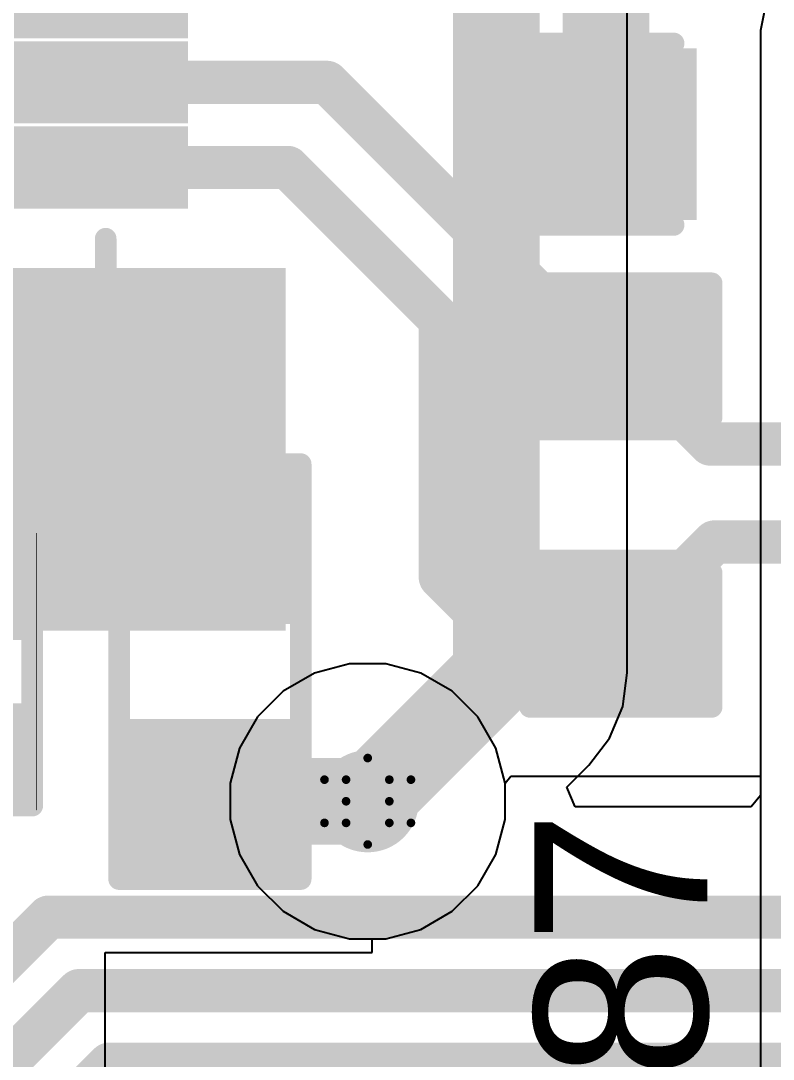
# Model space of a CAD drawing. Header units: inches. Extents: x -3 to 5437, y -3 to 5435.
# Drawn here: x 58.34 to 62.76, y 11.35 to 17.46 of the extents above; entities that cross this region are included whole.
import ezdxf

# ---------------------------------------------------------------- set-up
doc = ezdxf.new("R2010")
doc.units = ezdxf.units.IN
for name, color, linetype in [('Bottom Layer', 5, 'Continuous'), ('Bottom Solder', 6, 'Continuous'), ('Drill Drawing', 1, 'Continuous'), ('GND', 16, 'Continuous'), ('Multi-Layer', 9, 'Continuous'), ('Pad Holes', 156, 'Continuous'), ('PWR', 76, 'Continuous'), ('Top Layer', 1, 'Continuous'), ('Top Overlay', 2, 'Continuous'), ('Top Paste', 8, 'Continuous'), ('Top Solder', 216, 'Continuous'), ('Via Holes', 16, 'Continuous')]:
    doc.layers.add(name, color=color, linetype=linetype)
doc.styles.add('Arial', font='', dxfattribs={"height": 0.2})
doc.styles.get('Arial').set_extended_font_data('Arial')

# ---------------------------------------------------------------- blocks, each defined once
blk = doc.blocks.new('C__0603_163')
at = {"layer": 'Top Layer'}
for points in [[(-0.3809999999999999, 0.4445), (-0.3809999999999999, -0.4445), (-1.143, -0.4445), (-1.143, 0.4445)], [(1.143, 0.4445), (1.143, -0.4445), (0.3809999999999999, -0.4445), (0.3809999999999999, 0.4445)]]:
    blk.add_hatch(color=1, dxfattribs=at).paths.add_polyline_path(points)
at = {"layer": 'Top Paste'}
for points in [[(-0.3809999999999999, 0.4445), (-0.3809999999999999, -0.4445), (-1.143, -0.4445), (-1.143, 0.4445)], [(1.143, 0.4445), (1.143, -0.4445), (0.3809999999999999, -0.4445), (0.3809999999999999, 0.4445)]]:
    blk.add_hatch(color=8, dxfattribs=at).paths.add_polyline_path(points)
at = {"layer": 'Top Solder'}
for points in [[(-0.3210001199999999, 0.50449988), (-0.3210001199999999, -0.50449988), (-1.20299988, -0.50449988), (-1.20299988, 0.50449988)], [(1.20299988, 0.50449988), (1.20299988, -0.50449988), (0.3210001199999999, -0.50449988), (0.3210001199999999, 0.50449988)]]:
    blk.add_hatch(color=216, dxfattribs=at).paths.add_polyline_path(points)
at = {"layer": 'Top Overlay'}
for points in [[(-1.2446, -0.5334, 0.127, 0.127, 0), (-1.2446, 0.5334, 0.127, 0.127, 0)], [(-0.4571999999999999, 0.5334, 0.127, 0.127, 0), (-1.2446, 0.5334, 0.127, 0.127, 0)], [(1.2446, 0.5334, 0.127, 0.127, 0), (0.4571999999999999, 0.5334, 0.127, 0.127, 0)], [(1.2446, -0.5334, 0.127, 0.127, 0), (1.2446, 0.5334, 0.127, 0.127, 0)], [(-0.4571999999999999, -0.5334, 0.127, 0.127, 0), (-1.2446, -0.5334, 0.127, 0.127, 0)], [(1.2446, -0.5334, 0.127, 0.127, 0), (0.4571999999999999, -0.5334, 0.127, 0.127, 0)]]:
    blk.add_lwpolyline(points, format="xyseb", dxfattribs=at)
for points in [[(-1.27635, 0.5334, 0.0635, 0.0635, 1), (-1.21285, 0.5334, 0.0635, 0.0635, 1)], [(-1.27635, 0.5334, 0.0635, 0.0635, 1), (-1.21285, 0.5334, 0.0635, 0.0635, 1)], [(-0.4889499999999999, 0.5334, 0.0635, 0.0635, 1), (-0.42545, 0.5334, 0.0635, 0.0635, 1)], [(0.42545, 0.5334, 0.0635, 0.0635, 1), (0.4889499999999999, 0.5334, 0.0635, 0.0635, 1)], [(1.21285, 0.5334, 0.0635, 0.0635, 1), (1.27635, 0.5334, 0.0635, 0.0635, 1)], [(1.21285, 0.5334, 0.0635, 0.0635, 1), (1.27635, 0.5334, 0.0635, 0.0635, 1)], [(-1.27635, -0.5334, 0.0635, 0.0635, 1), (-1.21285, -0.5334, 0.0635, 0.0635, 1)], [(-1.27635, -0.5334, 0.0635, 0.0635, 1), (-1.21285, -0.5334, 0.0635, 0.0635, 1)], [(-0.4889499999999999, -0.5334, 0.0635, 0.0635, 1), (-0.42545, -0.5334, 0.0635, 0.0635, 1)], [(0.42545, -0.5334, 0.0635, 0.0635, 1), (0.4889499999999999, -0.5334, 0.0635, 0.0635, 1)], [(1.21285, -0.5334, 0.0635, 0.0635, 1), (1.27635, -0.5334, 0.0635, 0.0635, 1)], [(1.21285, -0.5334, 0.0635, 0.0635, 1), (1.27635, -0.5334, 0.0635, 0.0635, 1)]]:
    blk.add_lwpolyline(points, format="xyseb", close=True, dxfattribs=at)
blk = doc.blocks.new('C__0603_166')
at = {"layer": 'Top Layer'}
for points in [[(-0.3809999999999999, 0.4445), (-0.3810000000000001, -0.4445), (-1.143, -0.4445), (-1.143, 0.4445)], [(1.143, 0.4445), (1.143, -0.4445), (0.3809999999999999, -0.4445), (0.3810000000000001, 0.4445)]]:
    blk.add_hatch(color=1, dxfattribs=at).paths.add_polyline_path(points)
at = {"layer": 'Top Paste'}
for points in [[(-0.3809999999999999, 0.4445), (-0.3810000000000001, -0.4445), (-1.143, -0.4445), (-1.143, 0.4445)], [(1.143, 0.4445), (1.143, -0.4445), (0.3809999999999999, -0.4445), (0.3810000000000001, 0.4445)]]:
    blk.add_hatch(color=8, dxfattribs=at).paths.add_polyline_path(points)
at = {"layer": 'Top Solder'}
for points in [[(-0.3210001199999999, 0.5044998799999999), (-0.3210001200000001, -0.50449988), (-1.20299988, -0.5044998799999999), (-1.20299988, 0.50449988)], [(1.20299988, 0.5044998799999999), (1.20299988, -0.50449988), (0.3210001199999999, -0.5044998799999999), (0.3210001200000001, 0.50449988)]]:
    blk.add_hatch(color=216, dxfattribs=at).paths.add_polyline_path(points)
at = {"layer": 'Top Overlay'}
for points in [[(-1.2446, 0.5334, 0.127, 0.127, 0), (-0.4571999999999999, 0.5334, 0.127, 0.127, 0)], [(-1.2446, -0.5334, 0.127, 0.127, 0), (-1.2446, 0.5334, 0.127, 0.127, 0)], [(0.4571999999999999, 0.5334, 0.127, 0.127, 0), (1.2446, 0.5334, 0.127, 0.127, 0)], [(1.2446, -0.5334, 0.127, 0.127, 0), (1.2446, 0.5334, 0.127, 0.127, 0)], [(-1.2446, -0.5334, 0.127, 0.127, 0), (-0.4571999999999999, -0.5334, 0.127, 0.127, 0)], [(0.4571999999999999, -0.5334, 0.127, 0.127, 0), (1.2446, -0.5334, 0.127, 0.127, 0)]]:
    blk.add_lwpolyline(points, format="xyseb", dxfattribs=at)
for points in [[(-1.27635, 0.5334, 0.0635, 0.0635, 1), (-1.21285, 0.5334, 0.0635, 0.0635, 1)], [(-1.27635, 0.5334, 0.0635, 0.0635, 1), (-1.21285, 0.5334, 0.0635, 0.0635, 1)], [(-0.4889499999999999, 0.5334, 0.0635, 0.0635, 1), (-0.42545, 0.5334, 0.0635, 0.0635, 1)], [(0.42545, 0.5334, 0.0635, 0.0635, 1), (0.4889499999999999, 0.5334, 0.0635, 0.0635, 1)], [(1.21285, 0.5334, 0.0635, 0.0635, 1), (1.27635, 0.5334, 0.0635, 0.0635, 1)], [(1.21285, 0.5334, 0.0635, 0.0635, 1), (1.27635, 0.5334, 0.0635, 0.0635, 1)], [(-1.27635, -0.5334, 0.0635, 0.0635, 1), (-1.21285, -0.5334, 0.0635, 0.0635, 1)], [(-1.27635, -0.5334, 0.0635, 0.0635, 1), (-1.21285, -0.5334, 0.0635, 0.0635, 1)], [(-0.4889499999999999, -0.5334, 0.0635, 0.0635, 1), (-0.42545, -0.5334, 0.0635, 0.0635, 1)], [(0.42545, -0.5334, 0.0635, 0.0635, 1), (0.4889499999999999, -0.5334, 0.0635, 0.0635, 1)], [(1.21285, -0.5334, 0.0635, 0.0635, 1), (1.27635, -0.5334, 0.0635, 0.0635, 1)], [(1.21285, -0.5334, 0.0635, 0.0635, 1), (1.27635, -0.5334, 0.0635, 0.0635, 1)]]:
    blk.add_lwpolyline(points, format="xyseb", close=True, dxfattribs=at)
blk = doc.blocks.new('QFN_16_EP_3_6_3_6__172')
at = {"layer": 'Bottom Layer'}
h = blk.add_hatch(color=5, dxfattribs=at)
edge = h.paths.add_edge_path()
edge.add_arc((-0.499999, 0.499999), 0.2499995, 0, 360)
h = blk.add_hatch(color=5, dxfattribs=at)
edge = h.paths.add_edge_path()
edge.add_arc((0.499999, 0.499999), 0.2499995, 0, 360)
h = blk.add_hatch(color=5, dxfattribs=at)
edge = h.paths.add_edge_path()
edge.add_arc((-0.499999, -0.499999), 0.2499995, 0, 360)
h = blk.add_hatch(color=5, dxfattribs=at)
edge = h.paths.add_edge_path()
edge.add_arc((0.499999, -0.499999), 0.2499995, 0, 360)
at = {"layer": 'Bottom Solder'}
h = blk.add_hatch(color=6, dxfattribs=at)
edge = h.paths.add_edge_path()
edge.add_arc((-0.499999, 0.499999), 0.3515995, 0, 360)
h = blk.add_hatch(color=6, dxfattribs=at)
edge = h.paths.add_edge_path()
edge.add_arc((0.499999, 0.499999), 0.3515995, 0, 360)
h = blk.add_hatch(color=6, dxfattribs=at)
edge = h.paths.add_edge_path()
edge.add_arc((-0.499999, -0.499999), 0.3515995, 0, 360)
h = blk.add_hatch(color=6, dxfattribs=at)
edge = h.paths.add_edge_path()
edge.add_arc((0.499999, -0.499999), 0.3515995, 0, 360)
at = {"layer": 'GND'}
h = blk.add_hatch(color=16, dxfattribs=at)
edge = h.paths.add_edge_path()
edge.add_arc((-0.499999, 0.499999), 0.2499995, 0, 360)
h = blk.add_hatch(color=16, dxfattribs=at)
edge = h.paths.add_edge_path()
edge.add_arc((0.499999, 0.499999), 0.2499995, 0, 360)
h = blk.add_hatch(color=16, dxfattribs=at)
edge = h.paths.add_edge_path()
edge.add_arc((-0.499999, -0.499999), 0.2499995, 0, 360)
h = blk.add_hatch(color=16, dxfattribs=at)
edge = h.paths.add_edge_path()
edge.add_arc((0.499999, -0.499999), 0.2499995, 0, 360)
at = {"layer": 'Multi-Layer'}
h = blk.add_hatch(color=9, dxfattribs=at)
edge = h.paths.add_edge_path()
edge.add_arc((-0.499999, 0.499999), 0.2499995, 0, 360)
h = blk.add_hatch(color=9, dxfattribs=at)
edge = h.paths.add_edge_path()
edge.add_arc((0.499999, 0.499999), 0.2499995, 0, 360)
h = blk.add_hatch(color=9, dxfattribs=at)
edge = h.paths.add_edge_path()
edge.add_arc((-0.499999, -0.499999), 0.2499995, 0, 360)
h = blk.add_hatch(color=9, dxfattribs=at)
edge = h.paths.add_edge_path()
edge.add_arc((0.499999, -0.499999), 0.2499995, 0, 360)
at = {"layer": 'Pad Holes'}
h = blk.add_hatch(color=7, dxfattribs=at)
edge = h.paths.add_edge_path()
edge.add_arc((-0.499999, 0.499999), 0.1499997, 0, 360)
h = blk.add_hatch(color=7, dxfattribs=at)
edge = h.paths.add_edge_path()
edge.add_arc((0.499999, 0.499999), 0.1499997, 0, 360)
h = blk.add_hatch(color=7, dxfattribs=at)
edge = h.paths.add_edge_path()
edge.add_arc((-0.499999, -0.499999), 0.1499997, 0, 360)
h = blk.add_hatch(color=7, dxfattribs=at)
edge = h.paths.add_edge_path()
edge.add_arc((0.499999, -0.499999), 0.1499997, 0, 360)
at = {"layer": 'PWR'}
h = blk.add_hatch(color=76, dxfattribs=at)
edge = h.paths.add_edge_path()
edge.add_arc((-0.499999, 0.499999), 0.2499995, 0, 360)
h = blk.add_hatch(color=76, dxfattribs=at)
edge = h.paths.add_edge_path()
edge.add_arc((0.499999, 0.499999), 0.2499995, 0, 360)
h = blk.add_hatch(color=76, dxfattribs=at)
edge = h.paths.add_edge_path()
edge.add_arc((-0.499999, -0.499999), 0.2499995, 0, 360)
h = blk.add_hatch(color=76, dxfattribs=at)
edge = h.paths.add_edge_path()
edge.add_arc((0.499999, -0.499999), 0.2499995, 0, 360)
at = {"layer": 'Top Layer'}
for points in [[(-0.89000076, 1.33999859), (-0.89000076, 2.15999949), (-0.61000132, 2.15999949), (-0.61000132, 1.33999859)], [(-0.39000176, 1.33999859), (-0.39000176, 2.15999949), (-0.11000232, 2.15999949), (-0.11000232, 1.33999859)], [(0.10999978, 1.33999859), (0.10999978, 2.15999949), (0.38999922, 2.15999949), (0.38999922, 1.33999859)], [(0.60999878, 1.33999859), (0.60999878, 2.15999949), (0.8899982200000001, 2.15999949), (0.8899982200000001, 1.33999859)], [(-1.0700004, -1.0700004), (-1.0700004, 1.0700004), (1.0700004, 1.0700004), (1.0700004, -1.0700004)], [(-2.15999949, 0.89000076), (-1.33999859, 0.89000076), (-1.33999859, 0.61000132), (-2.15999949, 0.61000132)], [(1.34000113, 0.89000076), (2.16000203, 0.89000076), (2.16000203, 0.61000132), (1.34000113, 0.61000132)], [(-2.15999949, 0.39000176), (-1.33999859, 0.39000176), (-1.33999859, 0.11000232), (-2.15999949, 0.11000232)], [(1.34000113, 0.39000176), (2.16000203, 0.39000176), (2.16000203, 0.11000232), (1.34000113, 0.11000232)], [(-2.15999949, -0.10999978), (-1.33999859, -0.10999978), (-1.33999859, -0.38999922), (-2.15999949, -0.38999922)], [(1.34000113, -0.10999978), (2.16000203, -0.10999978), (2.16000203, -0.38999922), (1.34000113, -0.38999922)], [(-2.15999949, -0.60999878), (-1.33999859, -0.60999878), (-1.33999859, -0.8899982200000001), (-2.15999949, -0.8899982200000001)], [(1.34000113, -0.60999878), (2.16000203, -0.60999878), (2.16000203, -0.8899982200000001), (1.34000113, -0.8899982200000001)], [(-0.6100013199999998, -1.33999605), (-0.6100013200000001, -2.15999695), (-0.89000076, -2.15999695), (-0.89000076, -1.33999605)], [(-0.1100023199999999, -1.33999605), (-0.1100023200000001, -2.15999695), (-0.39000176, -2.15999695), (-0.3900017599999999, -1.33999605)], [(0.38999922, -1.33999605), (0.3899992199999999, -2.15999695), (0.1099997799999999, -2.15999695), (0.1099997800000001, -1.33999605)], [(0.8899982200000001, -1.33999605), (0.8899982200000001, -2.15999695), (0.6099987799999999, -2.15999695), (0.6099987800000001, -1.33999605)]]:
    blk.add_hatch(color=1, dxfattribs=at).paths.add_polyline_path(points)
h = blk.add_hatch(color=1, dxfattribs=at)
edge = h.paths.add_edge_path()
edge.add_arc((-0.499999, 0.499999), 0.2499995, 0, 360)
h = blk.add_hatch(color=1, dxfattribs=at)
edge = h.paths.add_edge_path()
edge.add_arc((0.499999, 0.499999), 0.2499995, 0, 360)
h = blk.add_hatch(color=1, dxfattribs=at)
edge = h.paths.add_edge_path()
edge.add_arc((-0.499999, -0.499999), 0.2499995, 0, 360)
h = blk.add_hatch(color=1, dxfattribs=at)
edge = h.paths.add_edge_path()
edge.add_arc((0.499999, -0.499999), 0.2499995, 0, 360)
at = {"layer": 'Top Paste'}
for points in [[(-0.89000076, 1.33999859), (-0.89000076, 2.15999949), (-0.61000132, 2.15999949), (-0.61000132, 1.33999859)], [(-0.39000176, 1.33999859), (-0.39000176, 2.15999949), (-0.11000232, 2.15999949), (-0.11000232, 1.33999859)], [(0.10999978, 1.33999859), (0.10999978, 2.15999949), (0.38999922, 2.15999949), (0.38999922, 1.33999859)], [(0.60999878, 1.33999859), (0.60999878, 2.15999949), (0.8899982200000001, 2.15999949), (0.8899982200000001, 1.33999859)], [(-1.0700004, -1.0700004), (-1.0700004, 1.0700004), (1.0700004, 1.0700004), (1.0700004, -1.0700004)], [(-2.15999949, 0.89000076), (-1.33999859, 0.89000076), (-1.33999859, 0.61000132), (-2.15999949, 0.61000132)], [(1.34000113, 0.89000076), (2.16000203, 0.89000076), (2.16000203, 0.61000132), (1.34000113, 0.61000132)], [(-2.15999949, 0.39000176), (-1.33999859, 0.39000176), (-1.33999859, 0.11000232), (-2.15999949, 0.11000232)], [(1.34000113, 0.39000176), (2.16000203, 0.39000176), (2.16000203, 0.11000232), (1.34000113, 0.11000232)], [(-2.15999949, -0.10999978), (-1.33999859, -0.10999978), (-1.33999859, -0.38999922), (-2.15999949, -0.38999922)], [(1.34000113, -0.10999978), (2.16000203, -0.10999978), (2.16000203, -0.38999922), (1.34000113, -0.38999922)], [(-2.15999949, -0.60999878), (-1.33999859, -0.60999878), (-1.33999859, -0.8899982200000001), (-2.15999949, -0.8899982200000001)], [(1.34000113, -0.60999878), (2.16000203, -0.60999878), (2.16000203, -0.8899982200000001), (1.34000113, -0.8899982200000001)], [(-0.6100013199999998, -1.33999605), (-0.6100013200000001, -2.15999695), (-0.89000076, -2.15999695), (-0.89000076, -1.33999605)], [(-0.1100023199999999, -1.33999605), (-0.1100023200000001, -2.15999695), (-0.39000176, -2.15999695), (-0.3900017599999999, -1.33999605)], [(0.38999922, -1.33999605), (0.3899992199999999, -2.15999695), (0.1099997799999999, -2.15999695), (0.1099997800000001, -1.33999605)], [(0.8899982200000001, -1.33999605), (0.8899982200000001, -2.15999695), (0.6099987799999999, -2.15999695), (0.6099987800000001, -1.33999605)]]:
    blk.add_hatch(color=8, dxfattribs=at).paths.add_polyline_path(points)
at = {"layer": 'Top Solder'}
for points in [[(-0.99160076, 1.23839859), (-0.99160076, 2.26159949), (-0.5084013199999999, 2.26159949), (-0.5084013199999999, 1.23839859)], [(-0.49160176, 1.23839859), (-0.49160176, 2.26159949), (-0.008402319999999963, 2.26159949), (-0.008402320000000038, 1.23839859)], [(0.008399779999999963, 1.23839859), (0.008399780000000037, 2.26159949), (0.49159922, 2.26159949), (0.49159922, 1.23839859)], [(0.5083987799999999, 1.23839859), (0.5083987799999999, 2.26159949), (0.99159822, 2.26159949), (0.99159822, 1.23839859)], [(-1.1716004, -1.1716004), (-1.1716004, 1.1716004), (1.1716004, 1.1716004), (1.1716004, -1.1716004)], [(-2.26159949, 0.99160076), (-1.23839859, 0.99160076), (-1.23839859, 0.5084013199999999), (-2.26159949, 0.5084013199999999)], [(1.23840113, 0.99160076), (2.26160203, 0.99160076), (2.26160203, 0.5084013199999999), (1.23840113, 0.5084013199999999)], [(-2.26159949, 0.49160176), (-1.23839859, 0.49160176), (-1.23839859, 0.00840232), (-2.26159949, 0.00840232)], [(1.23840113, 0.49160176), (2.26160203, 0.49160176), (2.26160203, 0.00840232), (1.23840113, 0.00840232)], [(-2.26159949, -0.008399779999999999), (-1.23839859, -0.008399779999999999), (-1.23839859, -0.49159922), (-2.26159949, -0.49159922)], [(1.23840113, -0.008399779999999999), (2.26160203, -0.008399779999999999), (2.26160203, -0.49159922), (1.23840113, -0.49159922)], [(-2.26159949, -0.5083987799999999), (-1.23839859, -0.5083987799999999), (-1.23839859, -0.99159822), (-2.26159949, -0.99159822)], [(1.23840113, -0.5083987799999999), (2.26160203, -0.5083987799999999), (2.26160203, -0.99159822), (1.23840113, -0.99159822)], [(-0.5084013199999998, -1.23839605), (-0.5084013200000002, -2.26159695), (-0.9916007600000002, -2.26159695), (-0.9916007599999999, -1.23839605)], [(-0.008402319999999889, -1.23839605), (-0.00840232000000011, -2.26159695), (-0.4916017600000001, -2.26159695), (-0.4916017599999998, -1.23839605)], [(0.4915992200000001, -1.23839605), (0.4915992199999998, -2.26159695), (0.008399779999999888, -2.26159695), (0.00839978000000011, -1.23839605)], [(0.9915982200000001, -1.23839605), (0.9915982199999998, -2.26159695), (0.5083987799999998, -2.26159695), (0.50839878, -1.23839605)]]:
    blk.add_hatch(color=216, dxfattribs=at).paths.add_polyline_path(points)
h = blk.add_hatch(color=216, dxfattribs=at)
edge = h.paths.add_edge_path()
edge.add_arc((-0.499999, 0.499999), 0.3515995, 0, 360)
h = blk.add_hatch(color=216, dxfattribs=at)
edge = h.paths.add_edge_path()
edge.add_arc((0.499999, 0.499999), 0.3515995, 0, 360)
h = blk.add_hatch(color=216, dxfattribs=at)
edge = h.paths.add_edge_path()
edge.add_arc((-0.499999, -0.499999), 0.3515995, 0, 360)
h = blk.add_hatch(color=216, dxfattribs=at)
edge = h.paths.add_edge_path()
edge.add_arc((0.499999, -0.499999), 0.3515995, 0, 360)
at = {"layer": 'Top Overlay'}
for points in [[(-1.778, 1.1684, 0.127, 0.127, 0), (-1.778, 1.8034, 0.127, 0.127, 0)], [(-1.778, 1.8034, 0.127, 0.127, 0), (-1.0922, 1.8034, 0.127, 0.127, 0)], [(1.09219746, 1.8034, 0.127, 0.127, 0), (1.77799746, 1.8034, 0.127, 0.127, 0)], [(1.77799746, 1.1684, 0.127, 0.127, 0), (1.77799746, 1.8034, 0.127, 0.127, 0)], [(-2.39920018, 0.84739988, 0.127, 0.127, 0), (-2.32300018, 0.77119988, 0.127, 0.127, 0)], [(-2.39920018, 0.6949998799999999, 0.127, 0.127, 0), (-2.39920018, 0.84739988, 0.127, 0.127, 0)], [(-2.39920018, 0.6949998799999999, 0.127, 0.127, 0), (-2.32300018, 0.77119988, 0.127, 0.127, 0)], [(-1.778, -1.80339746, 0.127, 0.127, 0), (-1.778, -1.16839746, 0.127, 0.127, 0)], [(1.77799746, -1.80339746, 0.127, 0.127, 0), (1.77799746, -1.16839746, 0.127, 0.127, 0)], [(-1.778, -1.80339746, 0.127, 0.127, 0), (-1.0922, -1.80339746, 0.127, 0.127, 0)], [(1.09219746, -1.80339746, 0.127, 0.127, 0), (1.77799746, -1.80339746, 0.127, 0.127, 0)]]:
    blk.add_lwpolyline(points, format="xyseb", dxfattribs=at)
for points in [[(-1.80975, 1.8034, 0.0635, 0.0635, 1), (-1.74625, 1.8034, 0.0635, 0.0635, 1)], [(-1.80975, 1.8034, 0.0635, 0.0635, 1), (-1.74625, 1.8034, 0.0635, 0.0635, 1)], [(-1.12395, 1.8034, 0.0635, 0.0635, 1), (-1.06045, 1.8034, 0.0635, 0.0635, 1)], [(1.06044746, 1.8034, 0.0635, 0.0635, 1), (1.12394746, 1.8034, 0.0635, 0.0635, 1)], [(1.74624746, 1.8034, 0.0635, 0.0635, 1), (1.80974746, 1.8034, 0.0635, 0.0635, 1)], [(1.74624746, 1.8034, 0.0635, 0.0635, 1), (1.80974746, 1.8034, 0.0635, 0.0635, 1)], [(-1.80975, 1.1684, 0.0635, 0.0635, 1), (-1.74625, 1.1684, 0.0635, 0.0635, 1)], [(1.74624746, 1.1684, 0.0635, 0.0635, 1), (1.80974746, 1.1684, 0.0635, 0.0635, 1)], [(-2.43095018, 0.84739988, 0.0635, 0.0635, 1), (-2.36745018, 0.84739988, 0.0635, 0.0635, 1)], [(-2.43095018, 0.84739988, 0.0635, 0.0635, 1), (-2.36745018, 0.84739988, 0.0635, 0.0635, 1)], [(-2.35475018, 0.77119988, 0.0635, 0.0635, 1), (-2.29125018, 0.77119988, 0.0635, 0.0635, 1)], [(-2.35475018, 0.77119988, 0.0635, 0.0635, 1), (-2.29125018, 0.77119988, 0.0635, 0.0635, 1)], [(-2.43095018, 0.6949998799999999, 0.0635, 0.0635, 1), (-2.36745018, 0.6949998799999999, 0.0635, 0.0635, 1)], [(-2.43095018, 0.6949998799999999, 0.0635, 0.0635, 1), (-2.36745018, 0.6949998799999999, 0.0635, 0.0635, 1)], [(-1.80975, -1.16839746, 0.0635, 0.0635, 1), (-1.74625, -1.16839746, 0.0635, 0.0635, 1)], [(1.74624746, -1.16839746, 0.0635, 0.0635, 1), (1.80974746, -1.16839746, 0.0635, 0.0635, 1)], [(-1.80975, -1.80339746, 0.0635, 0.0635, 1), (-1.74625, -1.80339746, 0.0635, 0.0635, 1)], [(-1.80975, -1.80339746, 0.0635, 0.0635, 1), (-1.74625, -1.80339746, 0.0635, 0.0635, 1)], [(-1.12395, -1.80339746, 0.0635, 0.0635, 1), (-1.06045, -1.80339746, 0.0635, 0.0635, 1)], [(1.06044746, -1.80339746, 0.0635, 0.0635, 1), (1.12394746, -1.80339746, 0.0635, 0.0635, 1)], [(1.74624746, -1.80339746, 0.0635, 0.0635, 1), (1.80974746, -1.80339746, 0.0635, 0.0635, 1)], [(1.74624746, -1.80339746, 0.0635, 0.0635, 1), (1.80974746, -1.80339746, 0.0635, 0.0635, 1)]]:
    blk.add_lwpolyline(points, format="xyseb", close=True, dxfattribs=at)
blk = doc.blocks.new('R___0402_190')
at = {"layer": 'Top Layer'}
for points in [[(-0.6985, -0.3175), (-0.6985, 0.3175), (-0.2412999999999999, 0.3175), (-0.2413, -0.3175)], [(0.2412999999999999, -0.3175), (0.2413, 0.3175), (0.6985, 0.3175), (0.6985, -0.3175)]]:
    blk.add_hatch(color=1, dxfattribs=at).paths.add_polyline_path(points)
at = {"layer": 'Top Paste'}
for points in [[(-0.6985, -0.3175), (-0.6985, 0.3175), (-0.2412999999999999, 0.3175), (-0.2413, -0.3175)], [(0.2412999999999999, -0.3175), (0.2413, 0.3175), (0.6985, 0.3175), (0.6985, -0.3175)]]:
    blk.add_hatch(color=8, dxfattribs=at).paths.add_polyline_path(points)
at = {"layer": 'Top Solder'}
for points in [[(-0.75350116, -0.37250116), (-0.75350116, 0.37250116), (-0.1862988399999999, 0.37250116), (-0.18629884, -0.37250116)], [(0.1862988399999999, -0.37250116), (0.18629884, 0.37250116), (0.75350116, 0.37250116), (0.75350116, -0.37250116)]]:
    blk.add_hatch(color=216, dxfattribs=at).paths.add_polyline_path(points)
at = {"layer": 'Top Overlay'}
for points in [[(-0.7874, 0.4064, 0.127, 0.127, 0), (-0.7874, -0.4064, 0.127, 0.127, 0)], [(-0.7874, 0.4064, 0.127, 0.127, 0), (0.7874, 0.4064, 0.127, 0.127, 0)], [(0.7874, 0.4064, 0.127, 0.127, 0), (0.7874, -0.4064, 0.127, 0.127, 0)], [(-0.7874, -0.4064, 0.127, 0.127, 0), (0.7874, -0.4064, 0.127, 0.127, 0)], [(-0.8128, -0.4318, 0.0032258, 0.0032258, 0), (0.8128, -0.4318, 0.0032258, 0.0032258, 0)]]:
    blk.add_lwpolyline(points, format="xyseb", dxfattribs=at)
for points in [[(-0.8191499999999999, 0.4064, 0.0635, 0.0635, 1), (-0.7556499999999999, 0.4064, 0.0635, 0.0635, 1)], [(-0.8191499999999999, 0.4064, 0.0635, 0.0635, 1), (-0.7556499999999999, 0.4064, 0.0635, 0.0635, 1)], [(0.7556499999999999, 0.4064, 0.0635, 0.0635, 1), (0.8191499999999999, 0.4064, 0.0635, 0.0635, 1)], [(0.7556499999999999, 0.4064, 0.0635, 0.0635, 1), (0.8191499999999999, 0.4064, 0.0635, 0.0635, 1)], [(-0.8191499999999999, -0.4064, 0.0635, 0.0635, 1), (-0.7556499999999999, -0.4064, 0.0635, 0.0635, 1)], [(-0.8191499999999999, -0.4064, 0.0635, 0.0635, 1), (-0.7556499999999999, -0.4064, 0.0635, 0.0635, 1)], [(0.7556499999999999, -0.4064, 0.0635, 0.0635, 1), (0.8191499999999999, -0.4064, 0.0635, 0.0635, 1)], [(0.7556499999999999, -0.4064, 0.0635, 0.0635, 1), (0.8191499999999999, -0.4064, 0.0635, 0.0635, 1)], [(-0.81360518, -0.4318, 0.0016129, 0.0016129, 1), (-0.8119948199999999, -0.4318, 0.0016129, 0.0016129, 1)], [(0.8119948199999999, -0.4318, 0.0016129, 0.0016129, 1), (0.81360518, -0.4318, 0.0016129, 0.0016129, 1)]]:
    blk.add_lwpolyline(points, format="xyseb", close=True, dxfattribs=at)
blk = doc.blocks.new('R___0603_192')
at = {"layer": 'Top Layer'}
for points in [[(-0.3809999999999999, 0.4445), (-0.3809999999999999, -0.4445), (-1.143, -0.4445), (-1.143, 0.4445)], [(1.143, 0.4445), (1.143, -0.4445), (0.3809999999999999, -0.4445), (0.3809999999999999, 0.4445)]]:
    blk.add_hatch(color=1, dxfattribs=at).paths.add_polyline_path(points)
at = {"layer": 'Top Paste'}
for points in [[(-0.3809999999999999, 0.4445), (-0.3809999999999999, -0.4445), (-1.143, -0.4445), (-1.143, 0.4445)], [(1.143, 0.4445), (1.143, -0.4445), (0.3809999999999999, -0.4445), (0.3809999999999999, 0.4445)]]:
    blk.add_hatch(color=8, dxfattribs=at).paths.add_polyline_path(points)
at = {"layer": 'Top Solder'}
for points in [[(-0.2794, 0.5460999999999999), (-0.2794, -0.5460999999999999), (-1.2446, -0.5460999999999999), (-1.2446, 0.5460999999999999)], [(1.2446, 0.5460999999999999), (1.2446, -0.5460999999999999), (0.2794, -0.5460999999999999), (0.2794, 0.5460999999999999)]]:
    blk.add_hatch(color=216, dxfattribs=at).paths.add_polyline_path(points)
at = {"layer": 'Top Overlay'}
for points in [[(1.2192, 0.5334, 0.127, 0.127, 0), (-1.2192, 0.5334, 0.127, 0.127, 0)], [(-1.2192, -0.5334, 0.127, 0.127, 0), (-1.2192, 0.5334, 0.127, 0.127, 0)], [(1.2192, -0.5334, 0.127, 0.127, 0), (1.2192, 0.5334, 0.127, 0.127, 0)], [(1.2192, -0.5334, 0.127, 0.127, 0), (-1.2192, -0.5334, 0.127, 0.127, 0)]]:
    blk.add_lwpolyline(points, format="xyseb", dxfattribs=at)
for points in [[(-1.25095, 0.5334, 0.0635, 0.0635, 1), (-1.18745, 0.5334, 0.0635, 0.0635, 1)], [(-1.25095, 0.5334, 0.0635, 0.0635, 1), (-1.18745, 0.5334, 0.0635, 0.0635, 1)], [(1.18745, 0.5334, 0.0635, 0.0635, 1), (1.25095, 0.5334, 0.0635, 0.0635, 1)], [(1.18745, 0.5334, 0.0635, 0.0635, 1), (1.25095, 0.5334, 0.0635, 0.0635, 1)], [(-1.25095, -0.5334, 0.0635, 0.0635, 1), (-1.18745, -0.5334, 0.0635, 0.0635, 1)], [(-1.25095, -0.5334, 0.0635, 0.0635, 1), (-1.18745, -0.5334, 0.0635, 0.0635, 1)], [(1.18745, -0.5334, 0.0635, 0.0635, 1), (1.25095, -0.5334, 0.0635, 0.0635, 1)], [(1.18745, -0.5334, 0.0635, 0.0635, 1), (1.25095, -0.5334, 0.0635, 0.0635, 1)]]:
    blk.add_lwpolyline(points, format="xyseb", close=True, dxfattribs=at)

msp = doc.modelspace()

# ---------------------------------------------------------------- hatches: boundary and pattern name
at = {"layer": 'Bottom Layer'}
h = msp.add_hatch(color=5, dxfattribs=at)
edge = h.paths.add_edge_path()
edge.add_arc((60.38205093999999, 12.86948658), 0.2999994, 0, 360)
at = {"layer": 'Bottom Solder'}
h = msp.add_hatch(color=6, dxfattribs=at)
edge = h.paths.add_edge_path()
edge.add_arc((60.38205093999999, 12.86948658), 0.1499997, 0, 360)
at = {"layer": 'GND'}
h = msp.add_hatch(color=16, dxfattribs=at)
edge = h.paths.add_edge_path()
edge.add_arc((60.38205093999999, 12.86948658), 0.2999994, 0, 360)
at = {"layer": 'PWR'}
h = msp.add_hatch(color=76, dxfattribs=at)
edge = h.paths.add_edge_path()
edge.add_arc((60.38205093999999, 12.86948658), 0.2999994, 0, 360)
at = {"layer": 'Top Layer'}
for points in [[(57.67477161999999, 14.39348404), (59.89947126, 14.39348404), (59.89947126, 16.00388468), (57.67477161999999, 16.00388468)], [(57.67477161999999, 13.8727815), (59.89947126, 13.8727815), (59.89947126, 14.77448658), (57.67477161999999, 14.77448658)]]:
    msp.add_hatch(color=1, dxfattribs=at).paths.add_polyline_path(points)
h = msp.add_hatch(color=1, dxfattribs=at)
edge = h.paths.add_edge_path()
edge.add_arc((60.38205093999999, 12.86948658), 0.2999994, 0, 360)
at = {"layer": 'Top Solder'}
h = msp.add_hatch(color=216, dxfattribs=at)
edge = h.paths.add_edge_path()
edge.add_arc((60.38205093999999, 12.86948658), 0.1499997, 0, 360)
at = {"layer": 'Via Holes'}
h = msp.add_hatch(color=7, dxfattribs=at)
edge = h.paths.add_edge_path()
edge.add_arc((60.38205093999999, 12.86948658), 0.1499997, 0, 360)

# ---------------------------------------------------------------- linework, layer by layer
at = {"layer": 'Bottom Layer'}
for p, q in [((61.90637605999999, 13.62525596), (61.90637605999999, 18.38202826)), ((62.72867566, 17.59721144), (62.68924977999999, 17.399)), ((62.68924977999999, 17.399), (62.68924977999999, 12.90320254)), ((61.88018865999999, 13.426313), (61.9063786, 13.62523564)), ((61.9063786, 13.62523564), (61.90637605999999, 13.62525596)), ((61.803407, 13.24094634), (61.88018865999999, 13.426313)), ((61.68126602, 13.08176962), (61.803407, 13.24094634)), ((61.55275725999999, 12.95326086), (61.68126602, 13.08176962)), ((61.60136015999999, 12.8359281), (61.55275725999999, 12.95326086)), ((62.68924977999999, 12.90320254), (62.63404033999999, 12.8359281)), ((62.63404033999999, 12.8359281), (61.60136015999999, 12.8359281))]:
    msp.add_line(p, q, dxfattribs=at)
for points in [[(61.1378, 13.62523564, 0.508, 0.508, 0), (61.1378, 18.70038424, 0.508, 0.508, 0)], [(60.38205093999999, 12.86948658, 0.508, 0.508, 0), (61.1378, 13.62523564, 0.508, 0.508, 0)], [(50.7463933, 4.4284265, 0.254, 0.254, 0), (58.50645398, 12.18848718, 0.254, 0.254, 0)], [(58.50645398, 12.18848718, 0.254, 0.254, 0), (97.21915277999999, 12.18848718, 0.254, 0.254, 0)], [(50.92524993999999, 3.9966265, 0.254, 0.254, 0), (58.68531062, 11.75668718, 0.254, 0.254, 0)], [(58.68531062, 11.75668718, 0.254, 0.254, 0), (97.45587316, 11.75668718, 0.254, 0.254, 0)], [(51.10410657999999, 3.564826499999999, 0.254, 0.254, 0), (58.86416725999999, 11.32488718, 0.254, 0.254, 0)], [(58.86416725999999, 11.32488718, 0.254, 0.254, 0), (97.6347298, 11.32488718, 0.254, 0.254, 0)]]:
    msp.add_lwpolyline(points, format="xyseb", dxfattribs=at)
for points in [[(61.0108, 13.62523564, 0.254, 0.254, 1), (61.26479999999999, 13.62523564, 0.254, 0.254, 1)], [(61.0108, 13.62523564, 0.254, 0.254, 1), (61.26479999999999, 13.62523564, 0.254, 0.254, 1)], [(60.25505094, 12.86948658, 0.254, 0.254, 1), (60.50905094, 12.86948658, 0.254, 0.254, 1)], [(58.44295398, 12.18848718, 0.127, 0.127, 1), (58.56995397999999, 12.18848718, 0.127, 0.127, 1)], [(58.44295398, 12.18848718, 0.127, 0.127, 1), (58.56995397999999, 12.18848718, 0.127, 0.127, 1)], [(58.62181062, 11.75668718, 0.127, 0.127, 1), (58.74881061999999, 11.75668718, 0.127, 0.127, 1)], [(58.62181062, 11.75668718, 0.127, 0.127, 1), (58.74881061999999, 11.75668718, 0.127, 0.127, 1)], [(58.80066726, 11.32488718, 0.127, 0.127, 1), (58.92766725999999, 11.32488718, 0.127, 0.127, 1)], [(58.80066726, 11.32488718, 0.127, 0.127, 1), (58.92766725999999, 11.32488718, 0.127, 0.127, 1)]]:
    msp.add_lwpolyline(points, format="xyseb", close=True, dxfattribs=at)
at = {"layer": 'Drill Drawing'}
for points in [[(60.25505094, 12.99648658, 0.0508, 0.0508, 0), (60.38205093999999, 13.12348658, 0.0508, 0.0508, 0)], [(60.38205093999999, 13.12348658, 0.0508, 0.0508, 0), (60.50905094, 12.99648658, 0.0508, 0.0508, 0)], [(60.12805093999999, 12.99648658, 0.0508, 0.0508, 0), (60.25505094, 12.86948658, 0.0508, 0.0508, 0)], [(60.12805093999999, 12.99648658, 0.0508, 0.0508, 0), (60.25505094, 12.99648658, 0.0508, 0.0508, 0)], [(60.50905094, 12.99648658, 0.0508, 0.0508, 0), (60.63605094, 12.99648658, 0.0508, 0.0508, 0)], [(60.50905094, 12.86948658, 0.0508, 0.0508, 0), (60.63605094, 12.99648658, 0.0508, 0.0508, 0)], [(60.12805093999999, 12.74248658, 0.0508, 0.0508, 0), (60.25505094, 12.86948658, 0.0508, 0.0508, 0)], [(60.50905094, 12.86948658, 0.0508, 0.0508, 0), (60.63605094, 12.74248658, 0.0508, 0.0508, 0)], [(60.12805093999999, 12.74248658, 0.0508, 0.0508, 0), (60.25505094, 12.74248658, 0.0508, 0.0508, 0)], [(60.25505094, 12.74248658, 0.0508, 0.0508, 0), (60.38205093999999, 12.61548658, 0.0508, 0.0508, 0)], [(60.38205093999999, 12.61548658, 0.0508, 0.0508, 0), (60.50905094, 12.74248658, 0.0508, 0.0508, 0)], [(60.50905094, 12.74248658, 0.0508, 0.0508, 0), (60.63605094, 12.74248658, 0.0508, 0.0508, 0)]]:
    msp.add_lwpolyline(points, format="xyseb", dxfattribs=at)
for points in [[(60.36935094, 13.12348658, 0.0254, 0.0254, 1), (60.39475093999999, 13.12348658, 0.0254, 0.0254, 1)], [(60.36935094, 13.12348658, 0.0254, 0.0254, 1), (60.39475093999999, 13.12348658, 0.0254, 0.0254, 1)], [(60.11535093999999, 12.99648658, 0.0254, 0.0254, 1), (60.14075094, 12.99648658, 0.0254, 0.0254, 1)], [(60.11535093999999, 12.99648658, 0.0254, 0.0254, 1), (60.14075094, 12.99648658, 0.0254, 0.0254, 1)], [(60.24235094, 12.99648658, 0.0254, 0.0254, 1), (60.26775094, 12.99648658, 0.0254, 0.0254, 1)], [(60.24235094, 12.99648658, 0.0254, 0.0254, 1), (60.26775094, 12.99648658, 0.0254, 0.0254, 1)], [(60.49635094, 12.99648658, 0.0254, 0.0254, 1), (60.52175093999999, 12.99648658, 0.0254, 0.0254, 1)], [(60.49635094, 12.99648658, 0.0254, 0.0254, 1), (60.52175093999999, 12.99648658, 0.0254, 0.0254, 1)], [(60.62335093999999, 12.99648658, 0.0254, 0.0254, 1), (60.64875094, 12.99648658, 0.0254, 0.0254, 1)], [(60.62335093999999, 12.99648658, 0.0254, 0.0254, 1), (60.64875094, 12.99648658, 0.0254, 0.0254, 1)], [(60.24235094, 12.86948658, 0.0254, 0.0254, 1), (60.26775094, 12.86948658, 0.0254, 0.0254, 1)], [(60.24235094, 12.86948658, 0.0254, 0.0254, 1), (60.26775094, 12.86948658, 0.0254, 0.0254, 1)], [(60.49635094, 12.86948658, 0.0254, 0.0254, 1), (60.52175093999999, 12.86948658, 0.0254, 0.0254, 1)], [(60.49635094, 12.86948658, 0.0254, 0.0254, 1), (60.52175093999999, 12.86948658, 0.0254, 0.0254, 1)], [(60.11535093999999, 12.74248658, 0.0254, 0.0254, 1), (60.14075094, 12.74248658, 0.0254, 0.0254, 1)], [(60.11535093999999, 12.74248658, 0.0254, 0.0254, 1), (60.14075094, 12.74248658, 0.0254, 0.0254, 1)], [(60.24235094, 12.74248658, 0.0254, 0.0254, 1), (60.26775094, 12.74248658, 0.0254, 0.0254, 1)], [(60.24235094, 12.74248658, 0.0254, 0.0254, 1), (60.26775094, 12.74248658, 0.0254, 0.0254, 1)], [(60.49635094, 12.74248658, 0.0254, 0.0254, 1), (60.52175093999999, 12.74248658, 0.0254, 0.0254, 1)], [(60.49635094, 12.74248658, 0.0254, 0.0254, 1), (60.52175093999999, 12.74248658, 0.0254, 0.0254, 1)], [(60.62335093999999, 12.74248658, 0.0254, 0.0254, 1), (60.64875094, 12.74248658, 0.0254, 0.0254, 1)], [(60.62335093999999, 12.74248658, 0.0254, 0.0254, 1), (60.64875094, 12.74248658, 0.0254, 0.0254, 1)], [(60.36935094, 12.61548658, 0.0254, 0.0254, 1), (60.39475093999999, 12.61548658, 0.0254, 0.0254, 1)], [(60.36935094, 12.61548658, 0.0254, 0.0254, 1), (60.39475093999999, 12.61548658, 0.0254, 0.0254, 1)]]:
    msp.add_lwpolyline(points, format="xyseb", close=True, dxfattribs=at)
at = {"layer": 'GND'}
for p, q in [((60.27567574, 13.67748598), (60.0701745, 13.62242132)), ((60.48842613999999, 13.67748598), (60.27567574, 13.67748598)), ((60.69392738, 13.62242132), (60.48842613999999, 13.67748598)), ((60.0701745, 13.62242132), (59.88592798, 13.51604612)), ((60.87817389999999, 13.51604612), (60.69392738, 13.62242132)), ((59.88592798, 13.51604612), (59.73549139999999, 13.36560954)), ((61.02861048, 13.36560954), (60.87817389999999, 13.51604612)), ((59.73549139999999, 13.36560954), (59.62911619999999, 13.18136302)), ((61.13498568, 13.18136302), (61.02861048, 13.36560954)), ((59.62911619999999, 13.18136302), (59.57405154, 12.97586178)), ((61.19005034, 12.97586178), (61.13498568, 13.18136302)), ((59.57405154, 12.97586178), (59.57405154, 12.76311138)), ((61.19005034, 12.76311138), (61.19005034, 12.97586178)), ((59.57405154, 12.76311138), (59.62911619999999, 12.55761014)), ((61.13498568, 12.55761014), (61.19005034, 12.76311138)), ((59.62911619999999, 12.55761014), (59.73549139999999, 12.37336362)), ((61.02861048, 12.37336362), (61.13498568, 12.55761014)), ((59.73549139999999, 12.37336362), (59.88592798, 12.22292704)), ((60.87817389999999, 12.22292704), (61.02861048, 12.37336362)), ((59.88592798, 12.22292704), (60.0701745, 12.11655184)), ((60.69392738, 12.11655184), (60.87817389999999, 12.22292704)), ((60.0701745, 12.11655184), (60.27567574, 12.06148718)), ((60.48842613999999, 12.06148718), (60.69392738, 12.11655184)), ((60.27567574, 12.06148718), (60.48842613999999, 12.06148718))]:
    msp.add_line(p, q, dxfattribs=at)
at = {"layer": 'PWR'}
for p, q in [((60.27567574, 13.67748598), (60.0701745, 13.62242132)), ((60.48842613999999, 13.67748598), (60.27567574, 13.67748598)), ((60.69392738, 13.62242132), (60.48842613999999, 13.67748598)), ((60.0701745, 13.62242132), (59.88592798, 13.51604612)), ((60.87817389999999, 13.51604612), (60.69392738, 13.62242132)), ((59.88592798, 13.51604612), (59.73549139999999, 13.36560954)), ((61.02861048, 13.36560954), (60.87817389999999, 13.51604612)), ((59.73549139999999, 13.36560954), (59.62911619999999, 13.18136302)), ((61.13498568, 13.18136302), (61.02861048, 13.36560954)), ((59.62911619999999, 13.18136302), (59.57405154, 12.97586178)), ((61.19005034, 12.97586178), (61.13498568, 13.18136302)), ((59.57405154, 12.97586178), (59.57405154, 12.76311138)), ((61.19005034, 12.76311138), (61.19005034, 12.97586178)), ((59.57405154, 12.76311138), (59.62911619999999, 12.55761014)), ((61.13498568, 12.55761014), (61.19005034, 12.76311138)), ((59.62911619999999, 12.55761014), (59.73549139999999, 12.37336362)), ((61.02861048, 12.37336362), (61.13498568, 12.55761014)), ((59.73549139999999, 12.37336362), (59.88592798, 12.22292704)), ((60.87817389999999, 12.22292704), (61.02861048, 12.37336362)), ((59.88592798, 12.22292704), (60.0701745, 12.11655184)), ((60.69392738, 12.11655184), (60.87817389999999, 12.22292704)), ((60.0701745, 12.11655184), (60.27567574, 12.06148718)), ((60.48842613999999, 12.06148718), (60.69392738, 12.11655184)), ((60.27567574, 12.06148718), (60.48842613999999, 12.06148718))]:
    msp.add_line(p, q, dxfattribs=at)
at = {"layer": 'Top Layer'}
for p, q in [((61.19005034, 12.97585924), (61.22220166, 13.01775908)), ((61.22220166, 13.01775908), (62.68924977999999, 13.01775908)), ((62.68924977999999, 13.01775908), (62.68924977999999, 6.56779992)), ((61.19005034, 12.76311138), (61.19005034, 12.97585924)), ((61.13498568, 12.55761014), (61.19005034, 12.76311138)), ((61.02861048, 12.37336362), (61.13498568, 12.55761014)), ((60.87817389999999, 12.22292704), (61.02861048, 12.37336362)), ((60.69392738, 12.11655184), (60.87817389999999, 12.22292704)), ((60.48842613999999, 12.06148718), (60.69392738, 12.11655184)), ((60.4074738, 11.9804815), (60.4074738, 12.06148718)), ((60.4074738, 12.06148718), (60.48842613999999, 12.06148718)), ((58.84042333999999, 11.04987376), (58.84042333999999, 11.9804815)), ((58.84042333999999, 11.9804815), (60.4074738, 11.9804815))]:
    msp.add_line(p, q, dxfattribs=at)
for points in [[(61.78217513999999, 16.95127674, 0.508, 0.508, 0), (61.78217513999999, 18.3224805, 0.508, 0.508, 0)], [(58.81477442, 17.09387996, 0.254, 0.254, 0), (60.14269404, 17.09387996, 0.254, 0.254, 0)], [(60.14269404, 17.09387996, 0.254, 0.254, 0), (61.80581492, 15.43075908, 0.254, 0.254, 0)], [(61.78217513999999, 16.95127674, 0.508, 0.508, 0), (61.8679738, 16.86547808, 0.508, 0.508, 0)], [(61.8679738, 16.7810815, 0.508, 0.508, 0), (61.8679738, 16.86547808, 0.508, 0.508, 0)], [(58.81477442, 16.59388096, 0.254, 0.254, 0), (59.91273514, 16.59388096, 0.254, 0.254, 0)], [(59.91273514, 16.59388096, 0.254, 0.254, 0), (60.80859314, 15.69802296, 0.254, 0.254, 0)], [(60.80859314, 14.18601176, 0.254, 0.254, 0), (60.80859314, 15.69802296, 0.254, 0.254, 0)], [(61.80581492, 15.43075908, 0.254, 0.254, 0), (61.93281491999999, 15.43075908, 0.254, 0.254, 0)], [(61.93281491999999, 15.43075908, 0.254, 0.254, 0), (62.39516858, 14.96840542, 0.254, 0.254, 0)], [(62.39516858, 14.96840542, 0.254, 0.254, 0), (71.6763997, 14.96840542, 0.254, 0.254, 0)], [(61.93281491999999, 13.90675908, 0.254, 0.254, 0), (62.41953988, 14.39348404, 0.254, 0.254, 0)], [(62.41953988, 14.39348404, 0.254, 0.254, 0), (71.9329143, 14.39348404, 0.254, 0.254, 0)], [(60.80859314, 14.18601176, 0.254, 0.254, 0), (61.08784582, 13.90675908, 0.254, 0.254, 0)], [(61.08784582, 13.90675908, 0.254, 0.254, 0), (61.86931491999999, 13.90675908, 0.254, 0.254, 0)], [(61.86931491999999, 13.90675908, 0.254, 0.254, 0), (61.93281491999999, 13.90675908, 0.254, 0.254, 0)], [(59.4549738, 12.8694815, 0.508, 0.508, 0), (59.45497634, 12.86948404, 0.508, 0.508, 0)], [(59.45497634, 12.86948404, 0.508, 0.508, 0), (60.3820484, 12.86948404, 0.508, 0.508, 0)], [(60.3820484, 12.86948404, 0.508, 0.508, 0), (60.38205093999999, 12.86948658, 0.508, 0.508, 0)]]:
    msp.add_lwpolyline(points, format="xyseb", dxfattribs=at)
for points in [[(58.75127442, 17.09387996, 0.127, 0.127, 1), (58.87827442, 17.09387996, 0.127, 0.127, 1)], [(60.07919403999999, 17.09387996, 0.127, 0.127, 1), (60.20619404, 17.09387996, 0.127, 0.127, 1)], [(60.07919403999999, 17.09387996, 0.127, 0.127, 1), (60.20619404, 17.09387996, 0.127, 0.127, 1)], [(61.65517514, 16.95127674, 0.254, 0.254, 1), (61.90917514, 16.95127674, 0.254, 0.254, 1)], [(61.65517514, 16.95127674, 0.254, 0.254, 1), (61.90917514, 16.95127674, 0.254, 0.254, 1)], [(61.7409738, 16.86547808, 0.254, 0.254, 1), (61.9949738, 16.86547808, 0.254, 0.254, 1)], [(61.7409738, 16.86547808, 0.254, 0.254, 1), (61.9949738, 16.86547808, 0.254, 0.254, 1)], [(61.7409738, 16.7810815, 0.254, 0.254, 1), (61.9949738, 16.7810815, 0.254, 0.254, 1)], [(58.75127442, 16.59388096, 0.127, 0.127, 1), (58.87827442, 16.59388096, 0.127, 0.127, 1)], [(59.84923514, 16.59388096, 0.127, 0.127, 1), (59.97623513999999, 16.59388096, 0.127, 0.127, 1)], [(59.84923514, 16.59388096, 0.127, 0.127, 1), (59.97623513999999, 16.59388096, 0.127, 0.127, 1)], [(60.74509314, 15.69802296, 0.127, 0.127, 1), (60.87209314, 15.69802296, 0.127, 0.127, 1)], [(60.74509314, 15.69802296, 0.127, 0.127, 1), (60.87209314, 15.69802296, 0.127, 0.127, 1)], [(61.74231492, 15.43075908, 0.127, 0.127, 1), (61.86931491999999, 15.43075908, 0.127, 0.127, 1)], [(61.74231492, 15.43075908, 0.127, 0.127, 1), (61.86931491999999, 15.43075908, 0.127, 0.127, 1)], [(61.86931491999999, 15.43075908, 0.127, 0.127, 1), (61.99631492, 15.43075908, 0.127, 0.127, 1)], [(61.86931491999999, 15.43075908, 0.127, 0.127, 1), (61.99631492, 15.43075908, 0.127, 0.127, 1)], [(62.33166858, 14.96840542, 0.127, 0.127, 1), (62.45866858, 14.96840542, 0.127, 0.127, 1)], [(62.33166858, 14.96840542, 0.127, 0.127, 1), (62.45866858, 14.96840542, 0.127, 0.127, 1)], [(62.35603988, 14.39348404, 0.127, 0.127, 1), (62.48303988, 14.39348404, 0.127, 0.127, 1)], [(62.35603988, 14.39348404, 0.127, 0.127, 1), (62.48303988, 14.39348404, 0.127, 0.127, 1)], [(60.74509314, 14.18601176, 0.127, 0.127, 1), (60.87209314, 14.18601176, 0.127, 0.127, 1)], [(60.74509314, 14.18601176, 0.127, 0.127, 1), (60.87209314, 14.18601176, 0.127, 0.127, 1)], [(61.02434581999999, 13.90675908, 0.127, 0.127, 1), (61.15134582, 13.90675908, 0.127, 0.127, 1)], [(61.02434581999999, 13.90675908, 0.127, 0.127, 1), (61.15134582, 13.90675908, 0.127, 0.127, 1)], [(61.80581492, 13.90675908, 0.127, 0.127, 1), (61.93281491999999, 13.90675908, 0.127, 0.127, 1)], [(61.80581492, 13.90675908, 0.127, 0.127, 1), (61.93281491999999, 13.90675908, 0.127, 0.127, 1)], [(61.86931491999999, 13.90675908, 0.127, 0.127, 1), (61.99631492, 13.90675908, 0.127, 0.127, 1)], [(61.86931491999999, 13.90675908, 0.127, 0.127, 1), (61.99631492, 13.90675908, 0.127, 0.127, 1)], [(59.3279738, 12.8694815, 0.254, 0.254, 1), (59.58197379999999, 12.8694815, 0.254, 0.254, 1)], [(59.32797633999999, 12.86948404, 0.254, 0.254, 1), (59.58197634, 12.86948404, 0.254, 0.254, 1)], [(59.32797633999999, 12.86948404, 0.254, 0.254, 1), (59.58197634, 12.86948404, 0.254, 0.254, 1)], [(60.2550484, 12.86948404, 0.254, 0.254, 1), (60.50904839999999, 12.86948404, 0.254, 0.254, 1)], [(60.2550484, 12.86948404, 0.254, 0.254, 1), (60.50904839999999, 12.86948404, 0.254, 0.254, 1)], [(60.25505094, 12.86948658, 0.254, 0.254, 1), (60.50905094, 12.86948658, 0.254, 0.254, 1)]]:
    msp.add_lwpolyline(points, format="xyseb", close=True, dxfattribs=at)

# ---------------------------------------------------------------- block references
for name, p in [('QFN_16_EP_3_6_3_6__172', (57.06477284, 17.34387946)), ('C__0603_166', (62.6364, 16.7894))]:
    msp.add_blockref(name, p)
for name, p, rotation in [('C__0603_163', (61.86931491999999, 14.66875908), 270), ('R___0603_192', (59.4549738, 13.6314815), 270), ('R___0402_190', (58.00497162, 13.6314815), 90)]:
    msp.add_blockref(name, p, dxfattribs=dict(rotation=rotation))

# ---------------------------------------------------------------- texts
at = {"layer": 'Top Overlay', "style": 'Arial'}
msp.add_text('C87', height=1.016, rotation=90, dxfattribs=at).set_placement((62.37714728, 10.21357368))

doc.saveas('drawing.dxf')
